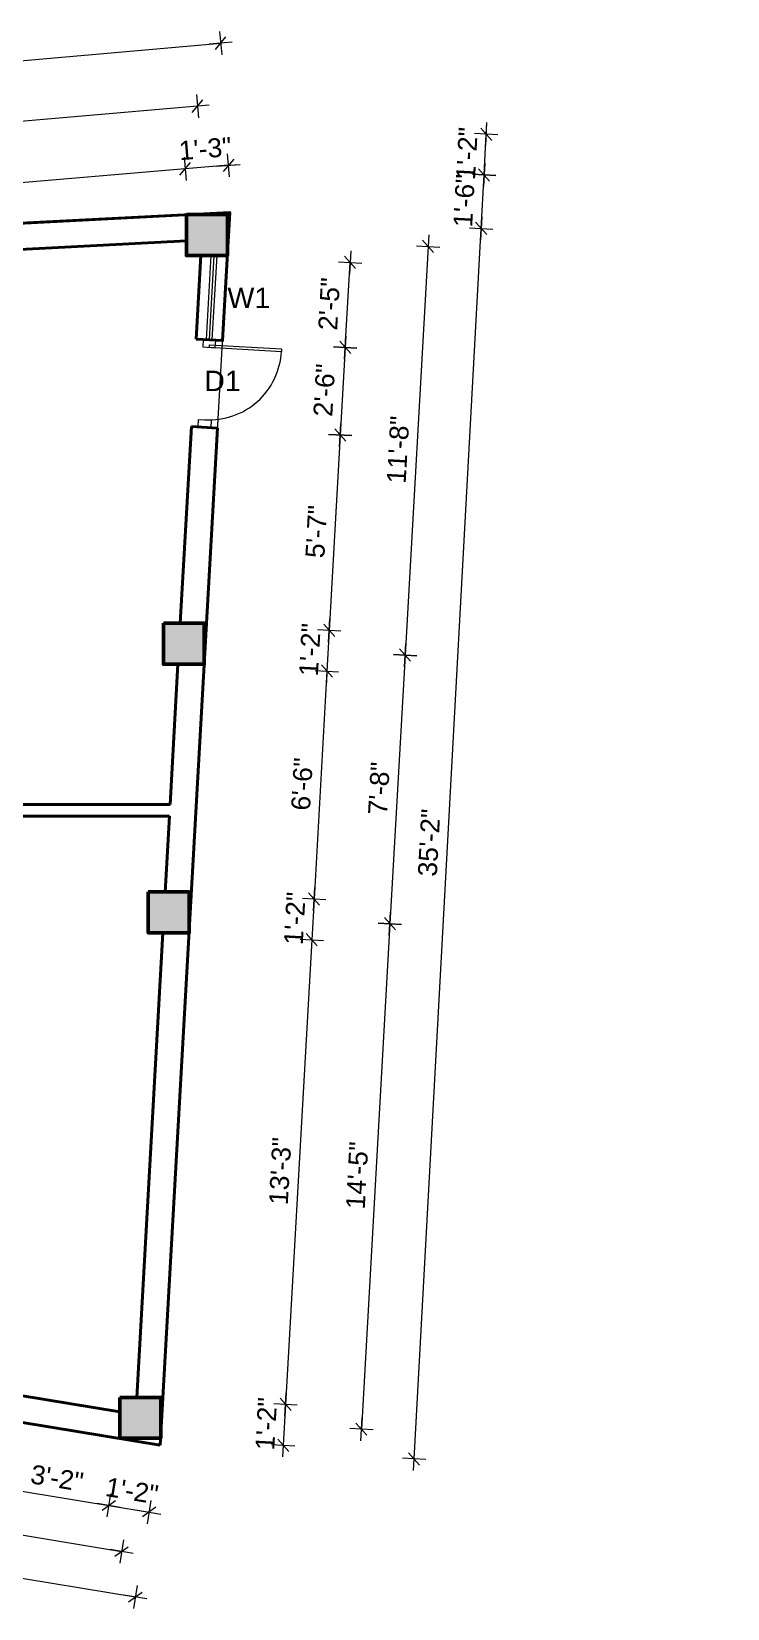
# Model space of a CAD drawing. Header units: inches. Extents: x -14619 to 1971361, y -855114 to -978.
# Drawn here: x 21868 to 22106, y -5034 to -4495 of the extents above; entities that cross this region are included whole.
import ezdxf

# ---------------------------------------------------------------- set-up
doc = ezdxf.new("R2010")
doc.units = ezdxf.units.IN
doc.header["$LTSCALE"] = 0.5
doc.header["$MEASUREMENT"] = 0
doc.header["$PDMODE"] = 66
for name, color, linetype, lineweight in [('COLUMN', 8, 'Continuous', 50), ('DIM', 180, 'Continuous', 5), ('HACTH', 8, 'Continuous', 5), ('TEXT', 220, 'Continuous', 9), ('Toilet', 7, 'Continuous', 25), ('wall', 20, 'Continuous', 40), ('Win frame', 132, 'Continuous', 15), ('window', 6, 'Continuous', 13)]:
    doc.layers.add(name, color=color, linetype=linetype, lineweight=lineweight)
doc.styles.add('arial', font='arial.ttf')
doc.dimstyles.new('1 96', dxfattribs={"dimtxt": 6.5, "dimasz": 4, "dimexe": 0, "dimexo": 0, "dimgap": 3, "dimtad": 1, "dimdec": 0, "dimzin": 11, "dimdsep": 46, "dimlunit": 3, "dimtxsty": 'arial', "dimblk": 'oblique', "dimcen": 4, "dimse1": 1, "dimse2": 1, "dimclrd": 256, "dimclre": 256, "dimclrt": 256, "dimadec": 0, "dimazin": 0, "dimtfac": 1, "dimtdec": 0, "dimtix": 1, "dimtmove": 0, "dimatfit": 3, "dimldrblk": 'Arrow2', "dimfxl": 1, "dimtolj": 1, "dimtzin": 0, "dimlwd": -1, "dimlwe": 9, "dimarcsym": 0})

# ---------------------------------------------------------------- blocks, each defined once
blk = doc.blocks.new('oblique')
at = {"lineweight": 9}
for p, q in [((1, 0), (-1, 0)), ((-0.5, -0.5), (0.5, 0.5)), ((0, 1), (0, -1))]:
    blk.add_line(p, q, dxfattribs=at)
blk = doc.blocks.new('*D1131')
at = {"layer": 'Defpoints', "color": 0, "transparency": 16777216}
for p in [(21759.73, -4952.34), (21904.98, -4976.25), (21898.58, -5014.99)]:
    blk.add_point(p, dxfattribs=at)
at = {"layer": 'DIM', "transparency": 16777216}
blk.add_line((21753.35, -4991.03), (21898.58, -5014.99), dxfattribs=at)
at = {"layer": 'DIM', "transparency": 16777216, "xscale": 4, "yscale": 4, "zscale": 4}
for p, rotation in [((21753.35, -4991.03), 170.6334039608077), ((21898.58, -5014.99), 350.6334039608077)]:
    blk.add_blockref('oblique', p, dxfattribs=dict(at, rotation=rotation))
at = {"layer": 'DIM', "transparency": 16777216, "insert": (21826.99, -4996.78), "char_height": 6.5, "attachment_point": 5, "rotation": 350.6334, "style": 'arial'}
blk.add_mtext('\\A1;12\'-3"', dxfattribs=at)
blk = doc.blocks.new('_Oblique')
at = {"color": 0, "linetype": 'ByBlock', "lineweight": -2}
blk.add_line((-0.5, -0.5), (0.5, 0.5), dxfattribs=at)
blk = doc.blocks.new('Arrow2')
for p, q in [((-4.1, 0.75), (-3.08, 0)), ((0, 0), (-4.1, 0.75)), ((-3.08, 0), (-4.1, -0.75)), ((-4.1, -0.75), (0, 0))]:
    blk.add_line(p, q)
blk.add_solid([(-4.1, 0.75), (0, 0), (-3.08, 0), (-4.1, -0.75)])
blk = doc.blocks.new('*D1049')
at = {"layer": 'Defpoints', "color": 0, "transparency": 16777216}
for p in [(21601.73, -4927.43), (21911.84, -4978.59), (21903.27, -5030.54)]:
    blk.add_point(p, dxfattribs=at)
at = {"layer": 'DIM', "transparency": 16777216}
blk.add_line((21593.16, -4979.39), (21903.27, -5030.54), dxfattribs=at)
at = {"layer": 'DIM', "transparency": 16777216, "xscale": 4, "yscale": 4, "zscale": 4}
for p, rotation in [((21593.16, -4979.39), 170.6334039608234), ((21903.27, -5030.54), 350.6334039608234)]:
    blk.add_blockref('oblique', p, dxfattribs=dict(at, rotation=rotation))
at = {"layer": 'DIM', "transparency": 16777216, "insert": (21749.24, -4998.73), "char_height": 6.5, "attachment_point": 5, "rotation": 350.6334, "style": 'arial'}
blk.add_mtext('\\A1;26\'-2"', dxfattribs=at)
blk = doc.blocks.new('*D1015')
at = {"layer": 'Defpoints', "color": 0, "transparency": 16777216}
for p in [(21920.35, -4541.8), (21935.87, -4549.21), (21921.04, -4549.98)]:
    blk.add_point(p, dxfattribs=at)
at = {"layer": 'DIM', "transparency": 16777216}
for p, q in [((21920.35, -4541.8), (21916.36, -4542.13)), ((21935.14, -4540.56), (21920.35, -4541.8)), ((21935.14, -4540.56), (21939.13, -4540.22))]:
    blk.add_line(p, q, dxfattribs=at)
at = {"layer": 'DIM', "transparency": 16777216, "xscale": 4, "yscale": 4, "zscale": 4}
for p, rotation in [((21920.35, -4541.8), 4.790040760971511), ((21935.14, -4540.56), 184.7900407609715)]:
    blk.add_blockref('oblique', p, dxfattribs=dict(at, rotation=rotation))
at = {"layer": 'DIM', "transparency": 16777216, "insert": (21927.22, -4534.88), "char_height": 6.5, "attachment_point": 5, "rotation": 4.79, "style": 'arial'}
blk.add_mtext('\\A1;1\'-3"', dxfattribs=at)
blk = doc.blocks.new('*D1016')
at = {"layer": 'Defpoints', "color": 0, "transparency": 16777216}
for p in [(21766.63, -4554.68), (21921.04, -4549.98), (21766.97, -4558.71)]:
    blk.add_point(p, dxfattribs=at)
at = {"layer": 'DIM', "transparency": 16777216}
blk.add_line((21920.35, -4541.8), (21766.63, -4554.68), dxfattribs=at)
at = {"layer": 'DIM', "transparency": 16777216, "xscale": 4, "yscale": 4, "zscale": 4}
for p, rotation in [((21920.35, -4541.8), 4.790040760971524), ((21766.63, -4554.68), 184.7900407609715)]:
    blk.add_blockref('oblique', p, dxfattribs=dict(at, rotation=rotation))
at = {"layer": 'DIM', "transparency": 16777216, "insert": (21842.97, -4541.94), "char_height": 6.5, "attachment_point": 5, "rotation": 4.79, "style": 'arial'}
blk.add_mtext('\\A1;12\'-10"', dxfattribs=at)
blk = doc.blocks.new('*D1020')
at = {"layer": 'Defpoints', "color": 0, "transparency": 16777216}
for p in [(21757.01, -4534.9), (21927.79, -4557.43), (21759.73, -4566.17)]:
    blk.add_point(p, dxfattribs=at)
at = {"layer": 'DIM', "transparency": 16777216}
blk.add_line((21924.56, -4520.32), (21757.01, -4534.9), dxfattribs=at)
at = {"layer": 'DIM', "transparency": 16777216, "xscale": 4, "yscale": 4, "zscale": 4}
for p, rotation in [((21924.56, -4520.32), 4.975038053404806), ((21757.01, -4534.9), 184.9750380534048)]:
    blk.add_blockref('oblique', p, dxfattribs=dict(at, rotation=rotation))
at = {"layer": 'DIM', "transparency": 16777216, "insert": (21840.24, -4521.32), "char_height": 6.5, "attachment_point": 5, "rotation": 4.975, "style": 'arial'}
blk.add_mtext('\\A1;14\'-0"', dxfattribs=at)
blk = doc.blocks.new('*D1022')
at = {"layer": 'Defpoints', "color": 0, "transparency": 16777216}
for p in [(21932.51, -4498.75), (21937.08, -4550.89), (21604.09, -4580.09)]:
    blk.add_point(p, dxfattribs=at)
at = {"layer": 'DIM', "transparency": 16777216}
blk.add_line((21599.51, -4527.96), (21932.51, -4498.75), dxfattribs=at)
at = {"layer": 'DIM', "transparency": 16777216, "xscale": 4, "yscale": 4, "zscale": 4}
for p, rotation in [((21932.51, -4498.75), 5.011727279706162), ((21599.51, -4527.96), 185.0117272797062)]:
    blk.add_blockref('oblique', p, dxfattribs=dict(at, rotation=rotation))
at = {"layer": 'DIM', "transparency": 16777216, "insert": (21765.46, -4507.06), "char_height": 6.5, "attachment_point": 5, "rotation": 5.0117, "style": 'arial'}
blk.add_mtext('\\A1;27\'-10"', dxfattribs=at)
blk = doc.blocks.new('*D1118')
at = {"layer": 'Defpoints', "color": 0, "transparency": 16777216}
for p in [(21934.79, -4564.43), (21926.91, -4704.3), (21995.65, -4708.18)]:
    blk.add_point(p, dxfattribs=at)
at = {"layer": 'DIM', "transparency": 16777216}
blk.add_line((22003.54, -4568.31), (21995.65, -4708.18), dxfattribs=at)
at = {"layer": 'DIM', "transparency": 16777216, "xscale": 4, "yscale": 4, "zscale": 4}
for p, rotation in [((22003.54, -4568.31), 86.77352045446462), ((21995.65, -4708.18), 266.7735204544646)]:
    blk.add_blockref('oblique', p, dxfattribs=dict(at, rotation=rotation))
at = {"layer": 'DIM', "transparency": 16777216, "insert": (21993.29, -4637.89), "char_height": 6.5, "attachment_point": 5, "rotation": 86.7735, "style": 'arial'}
blk.add_mtext('\\A1;11\'-8"', dxfattribs=at)
blk = doc.blocks.new('*D1119')
at = {"layer": 'Defpoints', "color": 0, "transparency": 16777216}
for p in [(21926.91, -4704.3), (21921.72, -4796.26), (21990.47, -4800.14)]:
    blk.add_point(p, dxfattribs=at)
at = {"layer": 'DIM', "transparency": 16777216}
blk.add_line((21995.65, -4708.18), (21990.47, -4800.14), dxfattribs=at)
at = {"layer": 'DIM', "transparency": 16777216, "xscale": 4, "yscale": 4, "zscale": 4}
for p, rotation in [((21995.65, -4708.18), 86.77352045471984), ((21990.47, -4800.14), 266.7735204547198)]:
    blk.add_blockref('oblique', p, dxfattribs=dict(at, rotation=rotation))
at = {"layer": 'DIM', "transparency": 16777216, "insert": (21986.75, -4753.8), "char_height": 6.5, "attachment_point": 5, "rotation": 86.7735, "style": 'arial'}
blk.add_mtext('\\A1;7\'-8"', dxfattribs=at)
blk = doc.blocks.new('*D1120')
at = {"layer": 'Defpoints', "color": 0, "transparency": 16777216}
for p in [(21921.72, -4796.26), (21911.98, -4969.25), (21980.72, -4973.12)]:
    blk.add_point(p, dxfattribs=at)
at = {"layer": 'DIM', "transparency": 16777216}
blk.add_line((21990.47, -4800.14), (21980.72, -4973.12), dxfattribs=at)
at = {"layer": 'DIM', "transparency": 16777216, "xscale": 4, "yscale": 4, "zscale": 4}
for p, rotation in [((21990.47, -4800.14), 86.77352045471984), ((21980.72, -4973.12), 266.7735204547198)]:
    blk.add_blockref('oblique', p, dxfattribs=dict(at, rotation=rotation))
at = {"layer": 'DIM', "transparency": 16777216, "insert": (21979.28, -4886.27), "char_height": 6.5, "attachment_point": 5, "rotation": 86.7735, "style": 'arial'}
blk.add_mtext('\\A1;14\'-5"', dxfattribs=at)
blk = doc.blocks.new('*D1121')
at = {"layer": 'Defpoints', "color": 0, "transparency": 16777216}
for p in [(21934.79, -4571.43), (21976.81, -4573.81), (21933.15, -4600.53)]:
    blk.add_point(p, dxfattribs=at)
at = {"layer": 'DIM', "transparency": 16777216}
blk.add_line((21975.16, -4602.9), (21976.81, -4573.81), dxfattribs=at)
at = {"layer": 'DIM', "transparency": 16777216, "xscale": 4, "yscale": 4, "zscale": 4}
for p, rotation in [((21976.81, -4573.81), 86.7697406827866), ((21975.16, -4602.9), 266.7697406827866)]:
    blk.add_blockref('oblique', p, dxfattribs=dict(at, rotation=rotation))
at = {"layer": 'DIM', "transparency": 16777216, "insert": (21969.68, -4588), "char_height": 6.5, "attachment_point": 5, "rotation": 86.7697, "style": 'arial'}
blk.add_mtext('\\A1;2\'-5"', dxfattribs=at)
blk = doc.blocks.new('*D1122')
at = {"layer": 'Defpoints', "color": 0, "transparency": 16777216}
for p in [(21933.15, -4600.53), (21931.46, -4630.49), (21973.47, -4632.86)]:
    blk.add_point(p, dxfattribs=at)
at = {"layer": 'DIM', "transparency": 16777216}
blk.add_line((21975.16, -4602.9), (21973.47, -4632.86), dxfattribs=at)
at = {"layer": 'DIM', "transparency": 16777216, "xscale": 4, "yscale": 4, "zscale": 4}
for p, rotation in [((21975.16, -4602.9), 86.76974068249848), ((21973.47, -4632.86), 266.7697406824985)]:
    blk.add_blockref('oblique', p, dxfattribs=dict(at, rotation=rotation))
at = {"layer": 'DIM', "transparency": 16777216, "insert": (21968.01, -4617.52), "char_height": 6.5, "attachment_point": 5, "rotation": 86.7697, "style": 'arial'}
blk.add_mtext('\\A1;2\'-6"', dxfattribs=at)
blk = doc.blocks.new('*D1123')
at = {"layer": 'Defpoints', "color": 0, "transparency": 16777216}
for p in [(21931.46, -4630.49), (21926.91, -4697.3), (21969.7, -4699.72)]:
    blk.add_point(p, dxfattribs=at)
at = {"layer": 'DIM', "transparency": 16777216}
blk.add_line((21973.47, -4632.86), (21969.7, -4699.72), dxfattribs=at)
at = {"layer": 'DIM', "transparency": 16777216, "xscale": 4, "yscale": 4, "zscale": 4}
for p, rotation in [((21973.47, -4632.86), 86.76974068249848), ((21969.7, -4699.72), 266.7697406824985)]:
    blk.add_blockref('oblique', p, dxfattribs=dict(at, rotation=rotation))
at = {"layer": 'DIM', "transparency": 16777216, "insert": (21965.29, -4665.93), "char_height": 6.5, "attachment_point": 5, "rotation": 86.7697, "style": 'arial'}
blk.add_mtext('\\A1;5\'-7"', dxfattribs=at)
blk = doc.blocks.new('*D1124')
at = {"layer": 'Defpoints', "color": 0, "transparency": 16777216}
for p in [(21926.91, -4697.3), (21926.91, -4711.3), (21968.91, -4713.67)]:
    blk.add_point(p, dxfattribs=at)
at = {"layer": 'DIM', "transparency": 16777216}
for p, q in [((21969.7, -4699.72), (21968.91, -4713.67)), ((21969.7, -4699.72), (21969.92, -4695.72)), ((21968.91, -4713.67), (21968.69, -4717.67))]:
    blk.add_line(p, q, dxfattribs=at)
at = {"layer": 'DIM', "transparency": 16777216, "xscale": 4, "yscale": 4, "zscale": 4}
for p, rotation in [((21969.7, -4699.72), 266.7697406824985), ((21968.91, -4713.67), 86.76974068249848)]:
    blk.add_blockref('oblique', p, dxfattribs=dict(at, rotation=rotation))
at = {"layer": 'DIM', "transparency": 16777216, "insert": (21963.05, -4706.34), "char_height": 6.5, "attachment_point": 5, "rotation": 86.7697, "style": 'arial'}
blk.add_mtext('\\A1;1\'-2"', dxfattribs=at)
blk = doc.blocks.new('*D1125')
at = {"layer": 'Defpoints', "color": 0, "transparency": 16777216}
for p in [(21926.91, -4711.3), (21921.72, -4789.26), (21964.51, -4791.68)]:
    blk.add_point(p, dxfattribs=at)
at = {"layer": 'DIM', "transparency": 16777216}
blk.add_line((21968.91, -4713.67), (21964.51, -4791.68), dxfattribs=at)
at = {"layer": 'DIM', "transparency": 16777216, "xscale": 4, "yscale": 4, "zscale": 4}
for p, rotation in [((21968.91, -4713.67), 86.76974068249848), ((21964.51, -4791.68), 266.7697406824985)]:
    blk.add_blockref('oblique', p, dxfattribs=dict(at, rotation=rotation))
at = {"layer": 'DIM', "transparency": 16777216, "insert": (21960.4, -4752.32), "char_height": 6.5, "attachment_point": 5, "rotation": 86.7697, "style": 'arial'}
blk.add_mtext('\\A1;6\'-6"', dxfattribs=at)
blk = doc.blocks.new('*D1126')
at = {"layer": 'Defpoints', "color": 0, "transparency": 16777216}
for p in [(21921.72, -4789.26), (21921.72, -4803.26), (21963.72, -4805.63)]:
    blk.add_point(p, dxfattribs=at)
at = {"layer": 'DIM', "transparency": 16777216}
for p, q in [((21964.51, -4791.68), (21963.72, -4805.63)), ((21964.51, -4791.68), (21964.73, -4787.69)), ((21963.72, -4805.63), (21963.5, -4809.63))]:
    blk.add_line(p, q, dxfattribs=at)
at = {"layer": 'DIM', "transparency": 16777216, "xscale": 4, "yscale": 4, "zscale": 4}
for p, rotation in [((21964.51, -4791.68), 266.7697406824985), ((21963.72, -4805.63), 86.76974068249848)]:
    blk.add_blockref('oblique', p, dxfattribs=dict(at, rotation=rotation))
at = {"layer": 'DIM', "transparency": 16777216, "insert": (21957.86, -4798.3), "char_height": 6.5, "attachment_point": 5, "rotation": 86.7697, "style": 'arial'}
blk.add_mtext('\\A1;1\'-2"', dxfattribs=at)
blk = doc.blocks.new('*D1127')
at = {"layer": 'Defpoints', "color": 0, "transparency": 16777216}
for p in [(21921.72, -4803.26), (21911.98, -4962.25), (21954.75, -4964.66)]:
    blk.add_point(p, dxfattribs=at)
at = {"layer": 'DIM', "transparency": 16777216}
blk.add_line((21963.72, -4805.63), (21954.75, -4964.66), dxfattribs=at)
at = {"layer": 'DIM', "transparency": 16777216, "xscale": 4, "yscale": 4, "zscale": 4}
for p, rotation in [((21963.72, -4805.63), 86.76974068249848), ((21954.75, -4964.66), 266.7697406824985)]:
    blk.add_blockref('oblique', p, dxfattribs=dict(at, rotation=rotation))
at = {"layer": 'DIM', "transparency": 16777216, "insert": (21952.92, -4884.79), "char_height": 6.5, "attachment_point": 5, "rotation": 86.7697, "style": 'arial'}
blk.add_mtext('\\A1;13\'-3"', dxfattribs=at)
blk = doc.blocks.new('*D1128')
at = {"layer": 'Defpoints', "color": 0, "transparency": 16777216}
for p in [(21911.98, -4962.25), (21911.98, -4976.25), (21953.96, -4978.61)]:
    blk.add_point(p, dxfattribs=at)
at = {"layer": 'DIM', "transparency": 16777216}
for p, q in [((21954.75, -4964.66), (21953.96, -4978.61)), ((21954.75, -4964.66), (21954.97, -4960.67)), ((21953.96, -4978.61), (21953.73, -4982.61))]:
    blk.add_line(p, q, dxfattribs=at)
at = {"layer": 'DIM', "transparency": 16777216, "xscale": 4, "yscale": 4, "zscale": 4}
for p, rotation in [((21954.75, -4964.66), 266.7697406824985), ((21953.96, -4978.61), 86.76974068249848)]:
    blk.add_blockref('oblique', p, dxfattribs=dict(at, rotation=rotation))
at = {"layer": 'DIM', "transparency": 16777216, "insert": (21948.1, -4971.28), "char_height": 6.5, "attachment_point": 5, "rotation": 86.7697, "style": 'arial'}
blk.add_mtext('\\A1;1\'-2"', dxfattribs=at)
blk = doc.blocks.new('*D1129')
at = {"layer": 'Defpoints', "color": 0, "transparency": 16777216}
for p in [(21934.79, -4557.43), (22021.71, -4562.17), (21911.84, -4978.59)]:
    blk.add_point(p, dxfattribs=at)
at = {"layer": 'DIM', "transparency": 16777216}
blk.add_line((21998.76, -4983.32), (22021.71, -4562.17), dxfattribs=at)
at = {"layer": 'DIM', "transparency": 16777216, "xscale": 4, "yscale": 4, "zscale": 4}
for p, rotation in [((22021.71, -4562.17), 86.88119025797543), ((21998.76, -4983.32), 266.8811902579754)]:
    blk.add_blockref('oblique', p, dxfattribs=dict(at, rotation=rotation))
at = {"layer": 'DIM', "transparency": 16777216, "insert": (22003.92, -4772.4), "char_height": 6.5, "attachment_point": 5, "rotation": 86.8812, "style": 'arial'}
blk.add_mtext('\\A1;35\'-2"', dxfattribs=at)
blk = doc.blocks.new('*D1157')
at = {"layer": 'Defpoints', "color": 0, "transparency": 16777216}
for p in [(22022.71, -4543.85), (21934.79, -4557.43), (22611.41, -4575.93)]:
    blk.add_point(p, dxfattribs=at)
at = {"layer": 'DIM', "transparency": 16777216}
for p, q in [((22021.71, -4562.17), (22022.71, -4543.85)), ((22022.71, -4543.85), (22022.92, -4539.86)), ((22021.71, -4562.17), (22021.49, -4566.16))]:
    blk.add_line(p, q, dxfattribs=at)
at = {"layer": 'DIM', "transparency": 16777216, "xscale": 4, "yscale": 4, "zscale": 4}
for p, rotation in [((22022.71, -4543.85), 266.8811902579695), ((22021.71, -4562.17), 86.88119025796958)]:
    blk.add_blockref('oblique', p, dxfattribs=dict(at, rotation=rotation))
at = {"layer": 'DIM', "transparency": 16777216, "insert": (22015.9, -4552.67), "char_height": 6.5, "attachment_point": 5, "rotation": 86.8812, "style": 'arial'}
blk.add_mtext('\\A1;1\'-6"', dxfattribs=at)
blk = doc.blocks.new('*D1052')
at = {"layer": 'Defpoints', "color": 0, "transparency": 16777216}
for p in [(22023.47, -4529.9), (22611.41, -4561.93), (22611.41, -4575.93)]:
    blk.add_point(p, dxfattribs=at)
at = {"layer": 'DIM', "transparency": 16777216}
for p, q in [((22023.47, -4529.9), (22023.68, -4525.9)), ((22022.71, -4543.85), (22023.47, -4529.9)), ((22022.71, -4543.85), (22022.49, -4547.85))]:
    blk.add_line(p, q, dxfattribs=at)
at = {"layer": 'DIM', "transparency": 16777216, "xscale": 4, "yscale": 4, "zscale": 4}
for p, rotation in [((22023.47, -4529.9), 266.8811902579695), ((22022.71, -4543.85), 86.88119025796958)]:
    blk.add_blockref('oblique', p, dxfattribs=dict(at, rotation=rotation))
at = {"layer": 'DIM', "transparency": 16777216, "insert": (22016.83, -4536.53), "char_height": 6.5, "attachment_point": 5, "rotation": 86.8812, "style": 'arial'}
blk.add_mtext('\\A1;1\'-2"', dxfattribs=at)
blk = doc.blocks.new('*D1169')
at = {"layer": 'Defpoints', "color": 0, "transparency": 16777216}
for p in [(21860.49, -4970.12), (21897.98, -4976.25), (21894.18, -4999.23)]:
    blk.add_point(p, dxfattribs=at)
at = {"layer": 'DIM', "transparency": 16777216}
blk.add_line((21856.7, -4993.05), (21894.18, -4999.23), dxfattribs=at)
at = {"layer": 'DIM', "transparency": 16777216, "xscale": 4, "yscale": 4, "zscale": 4}
for p, rotation in [((21856.7, -4993.05), 170.6334039608077), ((21894.18, -4999.23), 350.6334039608077)]:
    blk.add_blockref('oblique', p, dxfattribs=dict(at, rotation=rotation))
at = {"layer": 'DIM', "transparency": 16777216, "insert": (21876.47, -4989.9), "char_height": 6.5, "attachment_point": 5, "rotation": 350.6334, "style": 'arial'}
blk.add_mtext('\\A1;3\'-2"', dxfattribs=at)
blk = doc.blocks.new('*D1170')
at = {"layer": 'Defpoints', "color": 0, "transparency": 16777216}
for p in [(21897.98, -4976.25), (21911.84, -4978.59), (21908.06, -5001.52)]:
    blk.add_point(p, dxfattribs=at)
at = {"layer": 'DIM', "transparency": 16777216}
for p, q in [((21894.18, -4999.23), (21890.24, -4998.58)), ((21894.18, -4999.23), (21908.06, -5001.52)), ((21908.06, -5001.52), (21912.01, -5002.17))]:
    blk.add_line(p, q, dxfattribs=at)
at = {"layer": 'DIM', "transparency": 16777216, "xscale": 4, "yscale": 4, "zscale": 4}
for p, rotation in [((21894.18, -4999.23), 350.6334039608077), ((21908.06, -5001.52), 170.6334039608077)]:
    blk.add_blockref('oblique', p, dxfattribs=dict(at, rotation=rotation))
at = {"layer": 'DIM', "transparency": 16777216, "insert": (21902.14, -4994.19), "char_height": 6.5, "attachment_point": 5, "rotation": 350.6334, "style": 'arial'}
blk.add_mtext('\\A1;1\'-2"', dxfattribs=at)

msp = doc.modelspace()

# ---------------------------------------------------------------- hatches: boundary and pattern name
at = {"layer": 'HACTH'}
h = msp.add_hatch(color=256, dxfattribs=at)
h.dxf.hatch_style = 1
h.paths.add_polyline_path([(21615.8, -4574.02), (21601.8, -4574.02), (21601.8, -4588.02), (21615.8, -4588.02)])
h.paths.add_polyline_path([(21766.73, -4566.17), (21752.73, -4566.17), (21752.73, -4580.17), (21766.73, -4580.17)])
h.paths.add_polyline_path([(21934.79, -4557.43), (21920.79, -4557.43), (21920.79, -4571.43), (21934.79, -4571.43), (21934.79, -4571.39)])
h.paths.add_polyline_path([(21926.91, -4697.3), (21912.91, -4697.3), (21912.91, -4711.3), (21926.91, -4711.3)])
h.paths.add_polyline_path([(21766.73, -4697.3), (21752.73, -4697.3), (21752.73, -4711.3), (21766.73, -4711.3)])
h.paths.add_polyline_path([(21615.8, -4697.3), (21601.8, -4697.3), (21601.8, -4711.3), (21615.8, -4711.3)])
h.paths.add_polyline_path([(21615.73, -4789.3), (21601.73, -4789.3), (21601.73, -4803.3), (21615.73, -4803.3)])
h.paths.add_polyline_path([(21766.73, -4789.3), (21752.73, -4789.3), (21752.73, -4803.3), (21766.73, -4803.3)])
h.paths.add_polyline_path([(21921.72, -4789.26), (21907.72, -4789.26), (21907.72, -4803.26), (21921.72, -4803.26)])
h.paths.add_polyline_path([(21615.73, -4913.43), (21601.73, -4913.43), (21601.73, -4927.43), (21615.73, -4927.43)])
h.paths.add_polyline_path([(21766.73, -4938.34), (21752.73, -4938.34), (21752.73, -4952.34), (21766.73, -4952.34)])
h.paths.add_polyline_path([(21911.98, -4962.25), (21897.98, -4962.25), (21897.98, -4976.25), (21911.98, -4976.25)])

# ---------------------------------------------------------------- linework, layer by layer
at = {"layer": 'COLUMN'}
for points in [[(21920.79, -4557.43), (21934.79, -4557.43), (21934.79, -4571.43), (21920.79, -4571.43)], [(21912.91, -4697.3), (21926.91, -4697.3), (21926.91, -4711.3), (21912.91, -4711.3)], [(21907.72, -4789.26), (21921.72, -4789.26), (21921.72, -4803.26), (21907.72, -4803.26)], [(21897.98, -4962.25), (21911.98, -4962.25), (21911.98, -4976.25), (21897.98, -4976.25)]]:
    msp.add_lwpolyline(points, close=True, dxfattribs=at)
at = {"layer": 'DIM'}
msp.add_lwpolyline([(21601.73, -4927.43), (21911.84, -4978.59), (21935.62, -4556.66), (21601.8, -4574.02)], close=True, dxfattribs=at)
at = {"layer": 'Toilet'}
for p, q in [((21924.16, -4600.03), (21925.77, -4571.43)), ((21925.63, -4574.02), (21925.77, -4571.43)), ((21925.63, -4574.02), (21925.77, -4571.43)), ((21924.83, -4630.11), (21928.82, -4630.34)), ((21924.83, -4630.11), (21928.82, -4630.34)), ((21912.91, -4711.3), (21918.32, -4711.3)), ((21907.72, -4789.26), (21908.49, -4789.26))]:
    msp.add_line(p, q, dxfattribs=at)
at = {"layer": 'wall'}
for p, q in [((21601.73, -4574.02), (21935.62, -4556.66)), ((21920.79, -4566.45), (21766.73, -4574.46)), ((21924.16, -4600.03), (21925.77, -4571.43)), ((21911.84, -4978.59), (21931.46, -4630.49)), ((21918.68, -4697.3), (21922.48, -4629.98)), ((21931.46, -4630.49), (21922.48, -4629.98)), ((21915.19, -4759.3), (21917.89, -4711.3)), ((21811.73, -4759.3), (21915.19, -4759.3)), ((21802.73, -4763.3), (21914.96, -4763.3)), ((21913.5, -4789.3), (21914.96, -4763.3)), ((21903.75, -4962.25), (21912.71, -4803.3)), ((21911.84, -4978.59), (21601.73, -4927.43)), ((21897.98, -4967.18), (21766.73, -4945.53))]:
    msp.add_line(p, q, dxfattribs=at)
for points in [[(21924.16, -4600.03), (21933.15, -4600.53), (21935.62, -4556.66), (21601.73, -4574.02)], [(21911.84, -4978.59), (21931.46, -4630.49)]]:
    msp.add_lwpolyline(points, dxfattribs=at)
at = {"layer": 'Win frame'}
for p, q in [((21927.66, -4600.22), (21929.28, -4571.43)), ((21928.66, -4600.28), (21930.28, -4571.43)), ((21929.65, -4600.34), (21931.28, -4571.43))]:
    msp.add_line(p, q, dxfattribs=at)
at = {"layer": 'window', "ltscale": 0.002}
for p, q in [((21928.56, -4601.99), (21928.51, -4602.85)), ((21928.51, -4602.85), (21953.32, -4604.23)), ((21928.56, -4601.99), (21953.37, -4603.38)), ((21953.37, -4603.38), (21953.32, -4604.23))]:
    msp.add_line(p, q, dxfattribs=at)
for points in [[(21926.52, -4600.16), (21926.37, -4602.73), (21930.65, -4602.97), (21930.8, -4600.4)], [(21924.83, -4630.11), (21924.97, -4627.55), (21929.25, -4627.79), (21929.11, -4630.35)]]:
    msp.add_lwpolyline(points, close=True, dxfattribs=at)
msp.add_arc((21928.54, -4602.89), 24.82, 266.7123, 356.8881, dxfattribs=at)

# ---------------------------------------------------------------- texts
at = {"layer": 'TEXT', "char_height": 7, "width": 65, "attachment_point": 5, "style": 'arial'}
for s, insert in [('W1', (21942.16, -4585.91)), ('D1', (21933.13, -4614.34))]:
    msp.add_mtext(s, dxfattribs=dict(at, insert=insert))

# ---------------------------------------------------------------- dimensions: what is measured, and where the dimension line sits
at = {"layer": 'DIM'}
for p1, p2, distance, picture, middle in [((21604.09, -4580.09), (21937.08, -4550.89), 52.33, '*D1022', (21765.46, -4507.06)), ((21911.84, -4978.59), (21934.79, -4557.43), -87.05, '*D1129', (22003.92, -4772.4)), ((21934.79, -4564.43), (21926.91, -4704.3), 68.85, '*D1118', (21993.29, -4637.89)), ((21933.15, -4600.53), (21934.79, -4571.43), -42.08, '*D1121', (21969.68, -4588)), ((21601.73, -4927.43), (21911.84, -4978.59), -52.65, '*D1049', (21749.24, -4998.73))]:
    dim = msp.add_aligned_dim(p1=p1, p2=p2, distance=distance, dimstyle='1 96', dxfattribs=at)
    dim.commit()
    dim.dimension.update_dxf_attribs({"geometry": picture, "text_midpoint": middle})
for base, p1, p2, angle, picture, middle in [((21757.01, -4534.9), (21927.79, -4557.43), (21759.73, -4566.17), 4.975, '*D1020', (21840.24, -4521.32)), ((22023.47, -4529.9), (22611.41, -4575.93), (22611.41, -4561.93), 266.8812, '*D1052', (22016.83, -4536.53)), ((21920.35, -4541.8), (21935.87, -4549.21), (21921.04, -4549.98), 4.79, '*D1015', (21927.22, -4534.88)), ((21766.63, -4554.68), (21921.04, -4549.98), (21766.97, -4558.71), 4.79, '*D1016', (21842.97, -4541.94)), ((22022.71, -4543.85), (21934.79, -4557.43), (22611.41, -4575.93), 266.8812, '*D1157', (22015.9, -4552.67)), ((21973.47, -4632.86), (21933.15, -4600.53), (21931.46, -4630.49), 266.7697, '*D1122', (21968.01, -4617.52)), ((21969.7, -4699.72), (21931.46, -4630.49), (21926.91, -4697.3), 266.7697, '*D1123', (21965.29, -4665.93)), ((21968.91, -4713.67), (21926.91, -4697.3), (21926.91, -4711.3), 266.7697, '*D1124', (21963.05, -4706.34)), ((21990.47, -4800.14), (21926.91, -4704.3), (21921.72, -4796.26), 86.7735, '*D1119', (21986.75, -4753.8)), ((21964.51, -4791.68), (21926.91, -4711.3), (21921.72, -4789.26), 266.7697, '*D1125', (21960.4, -4752.32)), ((21963.72, -4805.63), (21921.72, -4789.26), (21921.72, -4803.26), 266.7697, '*D1126', (21957.86, -4798.3)), ((21980.72, -4973.12), (21921.72, -4796.26), (21911.98, -4969.25), 86.7735, '*D1120', (21979.28, -4886.27)), ((21954.75, -4964.66), (21921.72, -4803.26), (21911.98, -4962.25), 266.7697, '*D1127', (21952.92, -4884.79)), ((21898.58, -5014.99), (21759.73, -4952.34), (21904.98, -4976.25), 170.6334, '*D1131', (21826.99, -4996.78)), ((21953.96, -4978.61), (21911.98, -4962.25), (21911.98, -4976.25), 266.7697, '*D1128', (21948.1, -4971.28)), ((21894.18, -4999.23), (21860.49, -4970.12), (21897.98, -4976.25), 170.6334, '*D1169', (21876.47, -4989.9)), ((21908.06, -5001.52), (21897.98, -4976.25), (21911.84, -4978.59), 170.6334, '*D1170', (21902.14, -4994.19))]:
    dim = msp.add_linear_dim(base=base, p1=p1, p2=p2, angle=angle, dimstyle='1 96', override={"dimtmove": 1}, dxfattribs=at)
    dim.commit()
    dim.dimension.update_dxf_attribs({"geometry": picture, "text_midpoint": middle})

doc.saveas('drawing.dxf')
